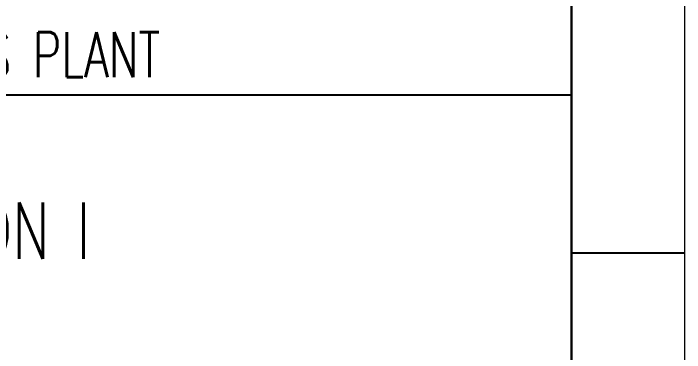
# Model space of a CAD drawing. Header units: millimetres. Extents: x 9457918 to 13593166, y 4220846 to 4815071.
# Drawn here: x 12569025 to 12611066, y 4264148 to 4285368 of the extents above; entities that cross this region are included whole.
import ezdxf
from ezdxf.enums import TextEntityAlignment as Align

# ---------------------------------------------------------------- set-up
doc = ezdxf.new("R2010")
doc.units = ezdxf.units.MM
doc.layers.add('TEG BORDER', color=7, linetype='Continuous')
doc.styles.add('HZTXT', font='simplexs.shx', dxfattribs={"width": 0.7, "bigfont": 'hztxt.shx'})
doc.styles.add('TEG BORDER', font='txt_qlt.shx', dxfattribs={"width": 0.7, "bigfont": 'hztxt.shx'})

# ---------------------------------------------------------------- blocks, each defined once
blk = doc.blocks.new('TEG BORDER A2')
for p, q in [((589, 5), (589, 116)), ((594, 35), (589, 35))]:
    blk.add_line(p, q)
at = {"color": 5, "lineweight": 15}
blk.add_lwpolyline([(0, 420), (594, 420), (594, 0), (0, 0)], close=True, dxfattribs=at)
blk.add_lwpolyline([(5, 415), (589, 415), (589, 5), (5, 5)], close=True)
at = {"layer": 'TEG BORDER'}
blk.add_line((489, 42), (589, 42), dxfattribs=at)
at = {"layer": 'TEG BORDER', "lineweight": 25, "insert": (500.313, 44.281), "char_height": 2, "width": 100, "attachment_point": 4, "style": 'TEG BORDER'}
blk.add_mtext('\\pt8.5888;2 {\\H1.5x;x\\H0.66667x; 75  MMSCFD TEG DEHYDRATION TYPE  NATURAL GAS PROCESS PLANT}', dxfattribs=at)

msp = doc.modelspace()

# ---------------------------------------------------------------- block references
at = {"xscale": 1414.822142748791, "yscale": 1414.822142748791, "zscale": 1414.822142748791}
msp.add_blockref('TEG BORDER A2', (11770662, 4220846), dxfattribs=at)

# ---------------------------------------------------------------- texts
at = {"style": 'HZTXT', "width": 0.7}
msp.add_text('UPS SYSTEM DIAGRAM FOR MCC FOR LOCATION I', height=3537.06, dxfattribs=at).set_placement((12533251, 4271779), align=Align.MIDDLE_CENTER)

doc.saveas('drawing.dxf')
